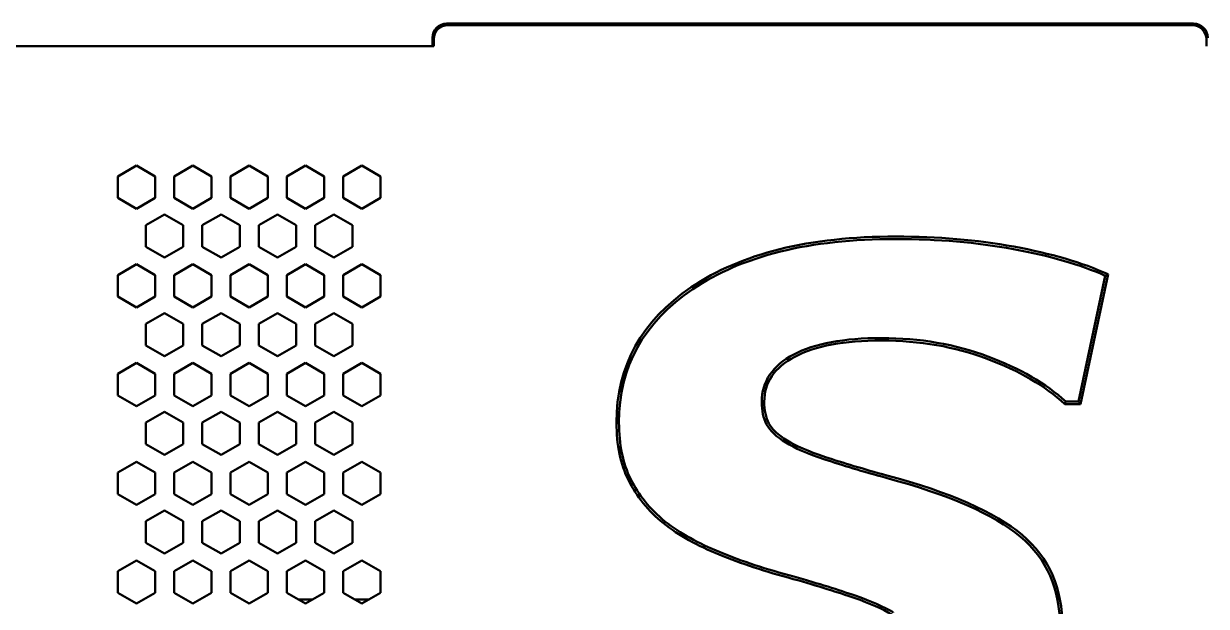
# Model space of a CAD drawing. Header units: millimetres. Extents: x 29 to 1149, y -40 to 354.
# Drawn here: x 100.8 to 184.7, y 240.8 to 282.1 of the extents above; entities that cross this region are included whole.
import ezdxf

# ---------------------------------------------------------------- set-up
doc = ezdxf.new("R2010")
doc.units = ezdxf.units.MM
doc.header["$LTSCALE"] = 1.2
doc.layers.add('외형선(ISO)', color=7, linetype='Continuous', lineweight=50)

msp = doc.modelspace()

# ---------------------------------------------------------------- linework, layer by layer
at = {"layer": '외형선(ISO)', "color": 7}
for p, q in [((183.7972, 282.0841), (130.7972, 282.0841)), ((130.8971, 281.9837), (183.6971, 281.984)), ((129.7972, 281.0841), (129.7972, 280.4841)), ((94.7972, 280.4841), (129.7972, 280.4841)), ((129.8971, 280.4837), (100.7971, 280.4835)), ((104.7972, 280.4841), (104.7972, 280.4836)), ((107.7972, 280.4836), (107.7972, 280.4841)), ((129.8971, 280.4841), (129.7972, 280.4841)), ((129.8971, 280.4837), (129.8971, 280.9837)), ((184.6971, 280.984), (184.6971, 280.484)), ((107.4722, 271.2486), (108.7972, 272.0136)), ((108.7972, 272.0136), (110.1222, 271.2486)), ((111.4722, 271.2486), (112.7972, 272.0136)), ((112.7972, 272.0136), (114.1222, 271.2486)), ((115.4722, 271.2486), (116.7972, 272.0136)), ((116.7972, 272.0136), (118.1222, 271.2486)), ((119.4722, 271.2486), (120.7972, 272.0136)), ((120.7972, 272.0136), (122.1222, 271.2487)), ((123.4722, 271.2487), (124.7972, 272.0137)), ((124.7972, 272.0137), (126.1222, 271.2487)), ((107.4722, 269.7186), (107.4722, 271.2486)), ((110.1222, 271.2486), (110.1222, 269.7186)), ((111.4722, 269.7186), (111.4722, 271.2486)), ((114.1222, 271.2486), (114.1222, 269.7186)), ((115.4722, 269.7186), (115.4722, 271.2486)), ((118.1222, 271.2486), (118.1222, 269.7186)), ((119.4722, 269.7186), (119.4722, 271.2486)), ((122.1222, 271.2487), (122.1222, 269.7186)), ((123.4722, 269.7187), (123.4722, 271.2487)), ((126.1222, 271.2487), (126.1222, 269.7187)), ((108.7972, 268.9536), (107.4722, 269.7186)), ((110.1222, 269.7186), (108.7972, 268.9536)), ((112.7972, 268.9536), (111.4722, 269.7186)), ((114.1222, 269.7186), (112.7972, 268.9536)), ((116.7972, 268.9536), (115.4722, 269.7186)), ((118.1222, 269.7186), (116.7972, 268.9536)), ((120.7972, 268.9536), (119.4722, 269.7186)), ((122.1222, 269.7186), (120.7972, 268.9536)), ((124.7972, 268.9537), (123.4722, 269.7187)), ((126.1222, 269.7187), (124.7972, 268.9537)), ((109.4722, 267.7845), (110.7972, 268.5495)), ((110.7972, 268.5495), (112.1222, 267.7845)), ((113.4722, 267.7845), (114.7972, 268.5495)), ((114.7972, 268.5495), (116.1222, 267.7845)), ((117.4722, 267.7845), (118.7972, 268.5495)), ((118.7972, 268.5495), (120.1222, 267.7845)), ((121.4722, 267.7845), (122.7972, 268.5496)), ((122.7972, 268.5496), (124.1222, 267.7846)), ((109.4722, 266.2545), (109.4722, 267.7845)), ((112.1222, 267.7845), (112.1222, 266.2545)), ((113.4722, 266.2545), (113.4722, 267.7845)), ((116.1222, 267.7845), (116.1222, 266.2545)), ((117.4722, 266.2545), (117.4722, 267.7845)), ((120.1222, 267.7845), (120.1222, 266.2545)), ((121.4722, 266.2545), (121.4722, 267.7845)), ((124.1222, 267.7846), (124.1222, 266.2546)), ((110.7972, 265.4895), (109.4722, 266.2545)), ((112.1222, 266.2545), (110.7972, 265.4895)), ((114.7972, 265.4895), (113.4722, 266.2545)), ((116.1222, 266.2545), (114.7972, 265.4895)), ((118.7972, 265.4895), (117.4722, 266.2545)), ((120.1222, 266.2545), (118.7972, 265.4895)), ((122.7972, 265.4895), (121.4722, 266.2545)), ((124.1222, 266.2546), (122.7972, 265.4895)), ((107.4722, 264.2486), (108.7972, 265.0136)), ((108.7972, 265.0136), (110.1222, 264.2486)), ((111.4722, 264.2486), (112.7972, 265.0136)), ((112.7972, 265.0136), (114.1222, 264.2486)), ((115.4722, 264.2486), (116.7972, 265.0136)), ((116.7972, 265.0136), (118.1222, 264.2486)), ((119.4722, 264.2486), (120.7972, 265.0136)), ((120.7972, 265.0136), (122.1222, 264.2487)), ((123.4722, 264.2487), (124.7972, 265.0137)), ((124.7972, 265.0137), (126.1222, 264.2487)), ((177.7268, 264.3064), (175.7677, 255.0982)), ((107.4722, 262.7186), (107.4722, 264.2486)), ((110.1222, 264.2486), (110.1223, 262.7186)), ((111.4722, 262.7186), (111.4722, 264.2486)), ((114.1222, 264.2486), (114.1223, 262.7186)), ((115.4722, 262.7186), (115.4722, 264.2486)), ((118.1222, 264.2486), (118.1223, 262.7186)), ((119.4722, 262.7186), (119.4722, 264.2486)), ((122.1222, 264.2487), (122.1223, 262.7186)), ((123.4722, 262.7187), (123.4722, 264.2487)), ((126.1222, 264.2487), (126.1223, 262.7187)), ((177.5247, 264.2037), (175.6249, 255.2745)), ((108.7972, 261.9536), (107.4722, 262.7186)), ((110.1223, 262.7186), (108.7972, 261.9536)), ((112.7972, 261.9536), (111.4722, 262.7186)), ((114.1223, 262.7186), (112.7972, 261.9536)), ((116.7972, 261.9536), (115.4722, 262.7186)), ((118.1223, 262.7186), (116.7972, 261.9536)), ((120.7972, 261.9536), (119.4722, 262.7186)), ((122.1223, 262.7186), (120.7972, 261.9536)), ((124.7972, 261.9537), (123.4722, 262.7187)), ((126.1223, 262.7187), (124.7972, 261.9537)), ((109.4722, 260.7845), (110.7972, 261.5495)), ((110.7972, 261.5495), (112.1223, 260.7845)), ((113.4722, 260.7845), (114.7972, 261.5495)), ((114.7972, 261.5495), (116.1223, 260.7845)), ((117.4722, 260.7845), (118.7972, 261.5495)), ((118.7972, 261.5495), (120.1223, 260.7845)), ((121.4722, 260.7845), (122.7972, 261.5496)), ((122.7972, 261.5496), (124.1223, 260.7846)), ((109.4722, 259.2545), (109.4722, 260.7845)), ((112.1223, 260.7845), (112.1223, 259.2545)), ((113.4722, 259.2545), (113.4722, 260.7845)), ((116.1223, 260.7845), (116.1223, 259.2545)), ((117.4722, 259.2545), (117.4722, 260.7845)), ((120.1223, 260.7845), (120.1223, 259.2545)), ((121.4722, 259.2545), (121.4722, 260.7845)), ((124.1223, 260.7846), (124.1223, 259.2546)), ((110.7973, 258.4895), (109.4722, 259.2545)), ((112.1223, 259.2545), (110.7973, 258.4895)), ((114.7973, 258.4895), (113.4722, 259.2545)), ((116.1223, 259.2545), (114.7973, 258.4895)), ((118.7973, 258.4895), (117.4722, 259.2545)), ((120.1223, 259.2545), (118.7973, 258.4895)), ((122.7973, 258.4895), (121.4722, 259.2545)), ((124.1223, 259.2546), (122.7973, 258.4895)), ((107.4722, 257.2486), (108.7973, 258.0136)), ((108.7973, 258.0136), (110.1223, 257.2486)), ((111.4722, 257.2486), (112.7973, 258.0136)), ((112.7973, 258.0136), (114.1223, 257.2486)), ((115.4722, 257.2486), (116.7973, 258.0136)), ((116.7973, 258.0136), (118.1223, 257.2486)), ((119.4722, 257.2486), (120.7973, 258.0136)), ((120.7973, 258.0136), (122.1223, 257.2487)), ((123.4722, 257.2487), (124.7973, 258.0137)), ((124.7973, 258.0137), (126.1223, 257.2487)), ((107.4722, 255.7186), (107.4722, 257.2486)), ((110.1223, 257.2486), (110.1223, 255.7186)), ((111.4722, 255.7186), (111.4722, 257.2486)), ((114.1223, 257.2486), (114.1223, 255.7186)), ((115.4722, 255.7186), (115.4722, 257.2486)), ((118.1223, 257.2486), (118.1223, 255.7186)), ((119.4722, 255.7186), (119.4722, 257.2486)), ((122.1223, 257.2487), (122.1223, 255.7186)), ((123.4722, 255.7187), (123.4722, 257.2487)), ((126.1223, 257.2487), (126.1223, 255.7187)), ((108.7973, 254.9536), (107.4722, 255.7186)), ((110.1223, 255.7186), (108.7973, 254.9536)), ((112.7973, 254.9536), (111.4722, 255.7186)), ((114.1223, 255.7186), (112.7973, 254.9536)), ((116.7973, 254.9536), (115.4722, 255.7186)), ((118.1223, 255.7186), (116.7973, 254.9536)), ((120.7973, 254.9536), (119.4722, 255.7186)), ((122.1223, 255.7186), (120.7973, 254.9536)), ((124.7973, 254.9537), (123.4722, 255.7187)), ((126.1223, 255.7187), (124.7973, 254.9537)), ((175.7677, 255.0982), (174.6575, 255.0982)), ((175.6249, 255.2745), (174.7261, 255.2745)), ((175.7677, 255.0982), (175.6249, 255.2745)), ((109.4723, 253.7845), (110.7973, 254.5495)), ((110.7973, 254.5495), (112.1223, 253.7845)), ((113.4723, 253.7845), (114.7973, 254.5495)), ((114.7973, 254.5495), (116.1223, 253.7845)), ((117.4723, 253.7845), (118.7973, 254.5495)), ((118.7973, 254.5495), (120.1223, 253.7845)), ((121.4723, 253.7845), (122.7973, 254.5496)), ((122.7973, 254.5496), (124.1223, 253.7846)), ((109.4723, 252.2545), (109.4723, 253.7845)), ((112.1223, 253.7845), (112.1223, 252.2545)), ((113.4723, 252.2545), (113.4723, 253.7845)), ((116.1223, 253.7845), (116.1223, 252.2545)), ((117.4723, 252.2545), (117.4723, 253.7845)), ((120.1223, 253.7845), (120.1223, 252.2545)), ((121.4723, 252.2545), (121.4723, 253.7845)), ((124.1223, 253.7846), (124.1223, 252.2546)), ((110.7973, 251.4895), (109.4723, 252.2545)), ((112.1223, 252.2545), (110.7973, 251.4895)), ((114.7973, 251.4895), (113.4723, 252.2545)), ((116.1223, 252.2545), (114.7973, 251.4895)), ((118.7973, 251.4895), (117.4723, 252.2545)), ((120.1223, 252.2545), (118.7973, 251.4895)), ((122.7973, 251.4895), (121.4723, 252.2545)), ((124.1223, 252.2546), (122.7973, 251.4895)), ((154.9677, 252.5185), (154.8741, 252.3691)), ((107.4723, 250.2486), (108.7973, 251.0136)), ((108.7973, 251.0136), (110.1223, 250.2486)), ((111.4723, 250.2486), (112.7973, 251.0136)), ((112.7973, 251.0136), (114.1223, 250.2486)), ((115.4723, 250.2486), (116.7973, 251.0136)), ((116.7973, 251.0136), (118.1223, 250.2486)), ((119.4723, 250.2486), (120.7973, 251.0136)), ((120.7973, 251.0136), (122.1223, 250.2487)), ((123.4723, 250.2487), (124.7973, 251.0137)), ((124.7973, 251.0137), (126.1223, 250.2487)), ((107.4723, 248.7186), (107.4723, 250.2486)), ((110.1223, 250.2486), (110.1223, 248.7186)), ((111.4723, 248.7186), (111.4723, 250.2486)), ((114.1223, 250.2486), (114.1223, 248.7186)), ((115.4723, 248.7186), (115.4723, 250.2486)), ((118.1223, 250.2486), (118.1223, 248.7186)), ((119.4723, 248.7186), (119.4723, 250.2486)), ((122.1223, 250.2487), (122.1223, 248.7186)), ((123.4723, 248.7187), (123.4723, 250.2487)), ((126.1223, 250.2487), (126.1223, 248.7187)), ((108.7973, 247.9536), (107.4723, 248.7186)), ((110.1223, 248.7186), (108.7973, 247.9536)), ((112.7973, 247.9536), (111.4723, 248.7186)), ((114.1223, 248.7186), (112.7973, 247.9536)), ((116.7973, 247.9536), (115.4723, 248.7186)), ((118.1223, 248.7186), (116.7973, 247.9536)), ((120.7973, 247.9536), (119.4723, 248.7186)), ((122.1223, 248.7186), (120.7973, 247.9536)), ((124.7973, 247.9537), (123.4723, 248.7187)), ((126.1223, 248.7187), (124.7973, 247.9537)), ((109.4723, 246.7845), (110.7973, 247.5495)), ((110.7973, 247.5495), (112.1223, 246.7845)), ((113.4723, 246.7845), (114.7973, 247.5495)), ((114.7973, 247.5495), (116.1223, 246.7845)), ((117.4723, 246.7845), (118.7973, 247.5495)), ((118.7973, 247.5495), (120.1223, 246.7845)), ((121.4723, 246.7845), (122.7973, 247.5496)), ((122.7973, 247.5496), (124.1223, 246.7846)), ((109.4723, 245.2545), (109.4723, 246.7845)), ((112.1223, 246.7845), (112.1223, 245.2545)), ((113.4723, 245.2545), (113.4723, 246.7845)), ((116.1223, 246.7845), (116.1223, 245.2545)), ((117.4723, 245.2545), (117.4723, 246.7845)), ((120.1223, 246.7845), (120.1223, 245.2545)), ((121.4723, 245.2545), (121.4723, 246.7845)), ((124.1223, 246.7846), (124.1223, 245.2546)), ((146.184, 246.6409), (146.2942, 246.7786)), ((110.7973, 244.4895), (109.4723, 245.2545)), ((112.1223, 245.2545), (110.7973, 244.4895)), ((114.7973, 244.4895), (113.4723, 245.2545)), ((116.1223, 245.2545), (114.7973, 244.4895)), ((118.7973, 244.4895), (117.4723, 245.2545)), ((120.1223, 245.2545), (118.7973, 244.4895)), ((122.7973, 244.4895), (121.4723, 245.2545)), ((124.1223, 245.2546), (122.7973, 244.4895)), ((107.4723, 243.2486), (108.7973, 244.0136)), ((108.7973, 244.0136), (110.1224, 243.2486)), ((111.4723, 243.2486), (112.7973, 244.0136)), ((112.7973, 244.0136), (114.1224, 243.2486)), ((115.4723, 243.2486), (116.7973, 244.0136)), ((116.7973, 244.0136), (118.1224, 243.2486)), ((119.4723, 243.2486), (120.7973, 244.0136)), ((120.7973, 244.0136), (122.1224, 243.2487)), ((123.4723, 243.2487), (124.7973, 244.0137)), ((124.7973, 244.0137), (126.1224, 243.2487)), ((107.4723, 241.7186), (107.4723, 243.2486)), ((110.1224, 243.2486), (110.1224, 241.7186)), ((111.4723, 241.7186), (111.4723, 243.2486)), ((114.1224, 243.2486), (114.1224, 241.7186)), ((115.4723, 241.7186), (115.4723, 243.2486)), ((118.1224, 243.2486), (118.1224, 241.7186)), ((119.4723, 241.7186), (119.4723, 243.2486)), ((122.1224, 243.2487), (122.1224, 241.7186)), ((123.4723, 241.7187), (123.4723, 243.2487)), ((126.1224, 243.2487), (126.1224, 241.7187)), ((108.7973, 240.9536), (107.4723, 241.7186)), ((110.1224, 241.7186), (108.7973, 240.9536)), ((112.7973, 240.9536), (111.4723, 241.7186)), ((114.1224, 241.7186), (112.7973, 240.9536)), ((116.7973, 240.9536), (115.4723, 241.7186)), ((118.1224, 241.7186), (116.7973, 240.9536)), ((120.7973, 240.9536), (119.4723, 241.7186)), ((122.1224, 241.7186), (120.7973, 240.9536)), ((124.7973, 240.9537), (123.4723, 241.7187)), ((126.1224, 241.7187), (124.7973, 240.9537)), ((120.3116, 241.2341), (121.2831, 241.2341)), ((124.3116, 241.2341), (125.2831, 241.2341))]:
    msp.add_line(p, q, dxfattribs=at)
for centre, start, end in [((130.7972, 281.0841), 90, 180), ((130.8971, 280.9837), 90.00029, 180.00029), ((183.6971, 280.984), 0.00029, 90.00029), ((183.7972, 281.0841), 0, 90)]:
    msp.add_arc(centre, 1, start, end, dxfattribs=at)
msp.add_ellipse((2.3225, -671.0953), major_axis=(199.9193, 939.6442), ratio=0.1736482, start_param=0.1388917, end_param=0.139959, dxfattribs=at)
for points in [[(104.1166, 280.4836), (104.1173, 280.4839), (104.1177, 280.4841), (104.1177, 280.4841)], [(108.4766, 280.4841), (108.4766, 280.4841), (108.477, 280.4839), (108.4777, 280.4836)]]:
    msp.add_open_spline(points, degree=3, dxfattribs=at)
for points, knots in [([(142.8534, 253.7919), (142.8534, 257.7973), (144.6221, 260.9974), (151.6969, 265.7865), (156.535, 266.9838), (162.6737, 266.9839)], [0, 0, 0, 0, 0.5, 0.5, 1, 1, 1, 1]), ([(143.0297, 253.7919), (143.0297, 257.7407), (144.7594, 260.8774), (151.7572, 265.6144), (156.5555, 266.8075), (162.6737, 266.8075)], [0, 0, 0, 0, 0.5, 0.5, 1, 1, 1, 1]), ([(162.6737, 266.9839), (165.6343, 266.9839), (168.4261, 266.7444), (173.6724, 265.7866), (175.8983, 265.1336), (177.7268, 264.3064)], [0, 0, 0, 0, 0.5, 0.5, 1, 1, 1, 1]), ([(162.6737, 266.8075), (165.6252, 266.8075), (168.4055, 266.569), (173.5678, 265.6265), (175.738, 264.9957), (177.5247, 264.2037)], [0, 0, 0, 0, 0.5059963, 0.5059963, 1, 1, 1, 1]), ([(161.6615, 259.7806), (158.99, 259.7806), (156.9109, 259.3998), (153.9378, 257.835), (153.1587, 256.7051), (153.1587, 255.2614)], [0, 0, 0, 0, 0.5, 0.5, 1, 1, 1, 1]), ([(161.6615, 259.6043), (159.0058, 259.6042), (156.954, 259.2233), (154.0588, 257.6995), (153.335, 256.6328), (153.335, 255.2614)], [0, 0, 0, 0, 0.5, 0.5, 1, 1, 1, 1]), ([(174.7261, 255.2745), (173.3168, 256.5588), (171.4781, 257.623), (166.8968, 259.3464), (164.3774, 259.7806), (161.6615, 259.7806)], [0, 0, 0, 0, 0.4969952, 0.4969952, 1, 1, 1, 1]), ([(174.6575, 255.0982), (173.2643, 256.3825), (171.4248, 257.4547), (166.8534, 259.1743), (164.3608, 259.6043), (161.6615, 259.6043)], [0, 0, 0, 0, 0.5, 0.5, 1, 1, 1, 1]), ([(153.1587, 255.2614), (153.1587, 254.6269), (153.2679, 254.096), (153.7428, 253.1938), (154.2116, 252.767), (154.8741, 252.3691)], [0, 0, 0, 0, 0.5003656, 0.5003656, 1, 1, 1, 1]), ([(153.335, 255.2614), (153.335, 254.6518), (153.4438, 254.1403), (153.8793, 253.313), (154.3146, 252.9104), (154.9677, 252.5185)], [0, 0, 0, 0, 0.5, 0.5, 1, 1, 1, 1]), ([(174.6575, 255.0982), (174.669, 255.1276), (174.6804, 255.157), (174.6918, 255.1864), (174.7033, 255.2158), (174.7147, 255.2451), (174.7261, 255.2745)], [0, 0, 0, 0, 0.5, 0.5, 0.5, 1, 1, 1, 1]), ([(146.184, 246.6409), (145.0956, 247.5334), (144.2684, 248.5511), (143.1364, 250.8368), (142.8534, 252.2028), (142.8534, 253.7919)], [0, 0, 0, 0, 0.5, 0.5, 1, 1, 1, 1]), ([(146.2942, 246.7786), (145.2249, 247.6558), (144.413, 248.6565), (143.3076, 250.8886), (143.0297, 252.2212), (143.0297, 253.7919)], [0, 0, 0, 0, 0.4998705, 0.4998705, 1, 1, 1, 1]), ([(154.8741, 252.3691), (155.4621, 251.9853), (156.3778, 251.5905), (158.8685, 250.7603), (160.3158, 250.3251), (161.9741, 249.8669), (161.9743, 249.8668), (161.9745, 249.8668)], [0, 0, 0, 0, 0.4995568, 0.4995568, 0.9999258, 0.9999258, 1, 1, 1, 1]), ([(154.9677, 252.5185), (155.5337, 252.1485), (156.4371, 251.7566), (158.9187, 250.9294), (160.3664, 250.494), (162.0208, 250.0369)], [0, 0, 0, 0, 0.5, 0.5, 1, 1, 1, 1]), ([(162.0208, 250.0369), (166.5051, 248.8397), (169.7051, 247.4356), (173.5365, 244.2138), (174.4943, 242.0261), (174.4943, 239.2615)], [0, 0, 0, 0, 0.5, 0.5, 1, 1, 1, 1]), ([(161.9745, 249.8668), (161.9748, 249.8667), (161.975, 249.8666), (166.4454, 248.6731), (169.6283, 247.2698), (173.3863, 244.1097), (174.3179, 241.9865), (174.318, 239.2615)], [0, 0, 0, 0, 0.0000276, 0.0000276, 0.5000138, 0.5000138, 1, 1, 1, 1]), ([(155.439, 242.8599), (155.4386, 242.8601), (155.4381, 242.8602), (153.4859, 243.3808), (151.737, 243.9567), (148.6673, 245.2105), (147.3682, 245.9412), (146.2942, 246.7786)], [0, 0, 0, 0, 0.0001169, 0.0001169, 0.50019, 0.50019, 1, 1, 1, 1]), ([(155.3922, 242.6899), (153.433, 243.2124), (151.6807, 243.7892), (148.5895, 245.0518), (147.2725, 245.7919), (146.184, 246.6409)], [0, 0, 0, 0, 0.5, 0.5, 1, 1, 1, 1]), ([(162.38, 240.1757), (161.7269, 240.5675), (160.8399, 240.9593), (158.5977, 241.743), (157.1555, 242.1893), (155.3922, 242.6899)], [0, 0, 0, 0, 0.5, 0.5, 1, 1, 1, 1]), ([(162.4719, 240.3262), (162.4715, 240.3264), (162.4711, 240.3267), (161.8027, 240.7277), (160.9042, 241.1236), (158.6497, 241.9116), (157.2068, 242.358), (155.4399, 242.8597), (155.4395, 242.8598), (155.439, 242.8599)], [0, 0, 0, 0, 0.0002842, 0.0002842, 0.5000778, 0.5000778, 0.9998715, 0.9998715, 1, 1, 1, 1])]:
    msp.add_open_spline(points, degree=3, knots=knots, dxfattribs=at)

doc.saveas('drawing.dxf')
